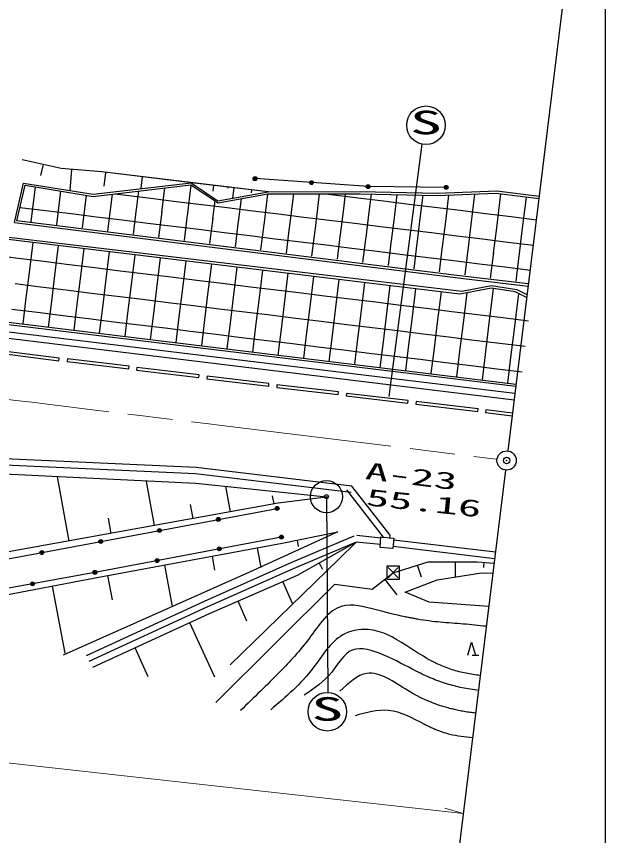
# Model space of a CAD drawing. Units: millimetres, scale not verified. Extents: x 40000 to 680000, y 20000 to 380000.
# Drawn here: x 533154 to 579000, y 254574 to 318310 of the extents above; entities that cross this region are included whole.
import ezdxf
from ezdxf.enums import TextEntityAlignment as Align

# ---------------------------------------------------------------- set-up
doc = ezdxf.new("R2010")
doc.units = ezdxf.units.MM
doc.header["$LTSCALE"] = 1000
doc.header["$PDMODE"] = 32
doc.header["$PDSIZE"] = 500
doc.linetypes.add('CHAIN', pattern=[18.5, 12, -1.5, 3.5, -1.5])
for name, color, linetype, lineweight in [('M-BGD', 7, 'Continuous', 25), ('M-BMK', 2, 'CHAIN', 13), ('M-BMK-ROW', 30, 'Continuous', 25), ('M-BMK-SRVR', 3, 'Continuous', 25), ('M-STR-HTXT', 7, 'Continuous', 13), ('M-STR-STRC', 7, 'Continuous', 25), ('M-TTL-BAND', 7, 'Continuous', 25)]:
    doc.layers.add(name, color=color, linetype=linetype, lineweight=lineweight)
doc.layers.add('M-OTRS', color=6, linetype='Continuous')
doc.styles.add('ＭＳ ゴシック', font='')
doc.styles.get('ＭＳ ゴシック').set_extended_font_data('MS Gothic')

msp = doc.modelspace()

# ---------------------------------------------------------------- linework, layer by layer
at = {"layer": 'M-BGD'}
for p, q in [((536646, 306464), (533597, 307161)), ((535063, 305922), (535259, 306781)), ((539799, 306214), (536646, 306464)), ((537349, 304764), (537479, 306398)), ((552752, 304654), (539799, 306214)), ((546798, 305371), (539799, 306214)), ((539993, 305095), (540123, 306175)), ((533008, 302264), (533710, 305330)), ((533710, 305330), (539135, 304485)), ((533710, 305330), (539135, 304485)), ((539135, 304485), (546743, 305365)), ((542862, 304916), (542972, 305832)), ((546743, 305365), (548831, 303953)), ((552752, 304654), (546798, 305371)), ((560515, 305066), (551721, 305685)), ((533194, 302417), (533836, 305172)), ((533836, 305172), (539135, 304310)), ((534315, 302338), (534647, 305040)), ((536300, 302094), (536622, 304719)), ((539135, 304310), (546729, 305208)), ((542496, 303294), (542672, 304728)), ((544481, 303050), (544716, 304970)), ((546466, 302806), (546758, 305189)), ((546729, 305208), (548843, 303802)), ((548458, 304706), (548513, 305165)), ((549625, 304947), (549635, 305029)), ((549999, 304162), (550097, 304974)), ((551437, 304585), (551464, 304809)), ((552752, 304654), (559907, 304686)), ((559907, 304686), (565913, 304568)), ((566590, 305009), (560515, 305066)), ((565913, 304568), (570525, 304740)), ((570525, 304740), (573823, 304326)), ((538285, 301851), (538598, 304398)), ((540270, 301607), (540624, 304486)), ((540811, 304508), (543610, 304165)), ((543610, 304165), (545595, 303921)), ((548831, 303953), (552752, 304654)), ((548831, 303953), (552752, 304654)), ((548843, 303802), (552729, 304498)), ((550436, 302319), (550658, 304127)), ((552421, 302075), (552719, 304498)), ((552729, 304498), (559903, 304512)), ((554406, 301832), (554734, 304502)), ((556391, 301588), (556750, 304506)), ((557236, 304507), (559735, 304200)), ((558620, 303329), (558765, 304510)), ((559735, 304200), (561720, 303956)), ((559903, 304512), (565887, 304369)), ((560605, 303085), (560778, 304491)), ((562590, 302842), (562787, 304443)), ((564575, 302598), (564796, 304395)), ((565887, 304369), (570474, 304548)), ((566560, 302354), (566812, 304405)), ((568546, 302110), (568837, 304484)), ((570474, 304548), (573800, 304140)), ((570531, 301867), (570854, 304501)), ((572516, 301623), (572839, 304258)), ((533436, 303454), (535429, 303209)), ((545595, 303921), (547580, 303677)), ((547580, 303677), (549565, 303433)), ((548451, 302563), (548621, 303950)), ((549565, 303433), (551550, 303190)), ((561720, 303956), (563705, 303712)), ((563705, 303712), (565690, 303469)), ((565690, 303469), (567675, 303225)), ((535429, 303209), (537414, 302965)), ((537414, 302965), (539399, 302721)), ((542255, 301363), (542499, 303348)), ((544240, 301119), (544484, 303105)), ((546225, 300876), (546469, 302861)), ((551550, 303190), (553536, 302946)), ((553536, 302946), (555521, 302702)), ((558376, 301344), (558620, 303329)), ((560361, 301100), (560605, 303085)), ((562347, 300857), (562590, 302842)), ((567675, 303225), (569660, 302981)), ((569660, 302981), (571645, 302737)), ((533008, 302264), (567935, 297917)), ((567428, 298152), (533194, 302417)), ((539399, 302721), (541385, 302478)), ((541385, 302478), (543370, 302234)), ((543370, 302234), (545355, 301990)), ((548210, 300632), (548454, 302617)), ((550196, 300388), (550439, 302373)), ((552181, 300145), (552424, 302130)), ((555521, 302702), (557506, 302458)), ((557506, 302458), (559491, 302215)), ((559491, 302215), (561476, 301971)), ((564332, 300613), (564575, 302598)), ((566317, 300369), (566560, 302354)), ((568302, 300125), (568546, 302110)), ((571645, 302737), (573630, 302494)), ((545355, 301990), (547340, 301746)), ((547340, 301746), (549325, 301503)), ((549325, 301503), (551310, 301259)), ((554166, 299901), (554410, 301886)), ((556151, 299657), (556395, 301642)), ((561476, 301971), (563461, 301727)), ((563461, 301727), (565446, 301484)), ((565446, 301484), (567431, 301240)), ((570287, 299882), (570531, 301867)), ((572272, 299638), (572516, 301623)), ((567659, 296709), (532518, 300954)), ((532555, 301121), (567817, 296924)), ((551310, 301259), (553295, 301015)), ((553295, 301015), (555280, 300771)), ((558136, 299413), (558380, 301398)), ((560121, 299170), (560365, 301155)), ((562106, 298926), (562350, 300911)), ((567431, 301240), (569416, 300996)), ((569416, 300996), (571401, 300752)), ((534165, 298388), (534451, 300720)), ((536150, 298144), (536437, 300480)), ((538135, 297900), (538423, 300241)), ((555280, 300771), (557265, 300528)), ((557265, 300528), (559250, 300284)), ((559250, 300284), (561235, 300040)), ((564091, 298682), (564335, 300667)), ((566076, 298438), (566320, 300423)), ((571401, 300752), (573386, 300509)), ((530317, 299868), (533294, 299502)), ((540120, 297656), (540408, 300001)), ((542105, 297413), (542394, 299761)), ((561235, 300040), (563221, 299796)), ((563221, 299796), (565206, 299553)), ((568061, 298195), (568305, 300180)), ((570047, 297951), (570290, 299936)), ((572032, 297707), (572275, 299692)), ((533294, 299502), (535279, 299258)), ((535279, 299258), (537265, 299015)), ((537265, 299015), (539250, 298771)), ((544091, 297169), (544379, 299521)), ((546076, 296925), (546365, 299281)), ((548061, 296682), (548350, 299041)), ((565206, 299553), (567191, 299309)), ((567191, 299309), (569176, 299065)), ((569176, 299065), (571161, 298822)), ((533921, 296403), (534165, 298388)), ((539250, 298771), (541235, 298527)), ((541235, 298527), (543220, 298283)), ((543220, 298283), (545205, 298040)), ((550046, 296438), (550336, 298802)), ((552031, 296194), (552322, 298562)), ((554016, 295950), (554307, 298322)), ((571161, 298822), (573146, 298578)), ((535906, 296159), (536150, 298144)), ((537891, 295915), (538135, 297900)), ((539877, 295671), (540120, 297656)), ((545205, 298040), (547190, 297796)), ((547190, 297796), (549175, 297552)), ((556001, 295707), (556293, 298082)), ((557986, 295463), (558278, 297842)), ((572985, 297503), (567428, 298152)), ((567935, 297917), (572964, 297334)), ((533051, 297517), (535036, 297273)), ((535036, 297273), (537021, 297030)), ((537021, 297030), (539006, 296786)), ((541862, 295428), (542105, 297413)), ((543847, 295184), (544091, 297169)), ((549175, 297552), (551160, 297308)), ((551160, 297308), (553145, 297065)), ((553145, 297065), (555130, 296821)), ((559971, 295219), (560264, 297602)), ((561956, 294975), (562249, 297362)), ((563941, 294732), (564235, 297123)), ((570127, 297166), (567659, 296709)), ((567817, 296924), (570129, 297372)), ((569897, 294000), (570283, 297143)), ((571955, 296892), (570127, 297166)), ((570129, 297372), (572090, 297066)), ((572090, 297066), (572883, 296673)), ((533673, 294382), (533921, 296403)), ((539006, 296786), (540991, 296542)), ((540991, 296542), (542976, 296298)), ((545832, 294940), (546076, 296925)), ((547817, 294696), (548061, 296682)), ((549802, 294453), (550046, 296438)), ((555130, 296821), (557115, 296577)), ((557115, 296577), (559101, 296333)), ((565927, 294488), (566221, 296883)), ((567912, 294244), (568227, 296814)), ((571882, 293757), (572249, 296745)), ((572855, 296442), (571955, 296892)), ((535658, 294140), (535906, 296159)), ((537644, 293897), (537891, 295915)), ((542976, 296298), (544961, 296055)), ((544961, 296055), (546946, 295811)), ((546946, 295811), (548931, 295567)), ((551787, 294209), (552031, 296194)), ((553772, 293965), (554016, 295950)), ((559101, 296333), (561086, 296090)), ((561086, 296090), (563071, 295846)), ((563071, 295846), (565056, 295602)), ((532807, 295532), (534792, 295288)), ((534792, 295288), (536777, 295044)), ((539629, 293654), (539877, 295671)), ((541618, 293443), (541862, 295428)), ((543599, 293168), (543847, 295184)), ((548931, 295567), (550916, 295323)), ((550916, 295323), (552902, 295080)), ((555757, 293721), (556001, 295707)), ((557742, 293478), (557986, 295463)), ((559728, 293234), (559971, 295219)), ((565056, 295602), (567041, 295359)), ((567041, 295359), (569026, 295115)), ((569026, 295115), (571011, 294871)), ((572005, 289515), (530047, 294605)), ((530094, 294820), (572027, 289692)), ((536777, 295044), (538762, 294801)), ((538762, 294801), (540747, 294557)), ((540747, 294557), (542732, 294313)), ((545585, 292926), (545832, 294940)), ((547573, 292711), (547817, 294696)), ((552902, 295080), (554887, 294836)), ((554887, 294836), (556872, 294592)), ((556872, 294592), (558857, 294348)), ((561713, 292990), (561956, 294975)), ((563698, 292747), (563941, 294732)), ((565683, 292503), (565927, 294488)), ((571011, 294871), (572996, 294627)), ((529872, 294099), (571940, 288986)), ((542732, 294313), (544717, 294069)), ((544717, 294069), (546703, 293826)), ((546703, 293826), (548688, 293582)), ((549558, 292468), (549802, 294453)), ((551540, 292197), (551787, 294209)), ((553525, 291955), (553772, 293965)), ((558857, 294348), (560842, 294105)), ((560842, 294105), (562827, 293861)), ((562827, 293861), (564812, 293617)), ((567668, 292259), (567912, 294244)), ((569653, 292015), (569897, 294000)), ((529812, 293602), (571879, 288490)), ((548688, 293582), (550673, 293338)), ((550673, 293338), (552658, 293095)), ((555511, 291712), (555757, 293721)), ((557496, 291469), (557742, 293478)), ((559484, 291249), (559728, 293234)), ((564812, 293617), (566797, 293373)), ((566797, 293373), (568782, 293130)), ((571638, 291772), (571882, 293757)), ((552658, 293095), (554643, 292851)), ((554643, 292851), (556628, 292607)), ((556628, 292607), (558613, 292363)), ((561469, 291005), (561713, 292990)), ((563454, 290761), (563698, 292747)), ((568782, 293130), (570767, 292886)), ((570767, 292886), (572752, 292642)), ((531663, 292127), (536448, 291517)), ((536473, 291716), (531688, 292325)), ((558613, 292363), (560598, 292120)), ((560598, 292120), (562583, 291876)), ((565439, 290518), (565683, 292503)), ((567424, 290274), (567668, 292259)), ((569409, 290030), (569653, 292015)), ((536448, 291517), (536473, 291716)), ((537130, 291665), (537106, 291466)), ((537106, 291466), (541903, 290888)), ((541927, 291087), (537130, 291665)), ((562583, 291876), (564568, 291632)), ((564568, 291632), (566553, 291388)), ((566553, 291388), (568539, 291145)), ((571394, 289786), (571638, 291772)), ((541903, 290888), (541927, 291087)), ((542521, 290994), (542497, 290796)), ((542497, 290796), (547344, 290220)), ((547368, 290418), (542521, 290994)), ((568539, 291145), (570524, 290901)), ((570524, 290901), (572509, 290657)), ((547344, 290220), (547368, 290418)), ((547991, 290312), (547967, 290113)), ((547967, 290113), (552784, 289542)), ((552808, 289740), (547991, 290312)), ((552784, 289542), (552808, 289740)), ((553430, 289642), (553407, 289443)), ((553407, 289443), (558197, 288900)), ((558219, 289098), (553430, 289642)), ((558197, 288900), (558219, 289098)), ((558841, 288981), (558818, 288782)), ((558818, 288782), (563615, 288215)), ((563638, 288414), (558841, 288981)), ((563615, 288215), (563638, 288414)), ((564260, 288351), (564236, 288152)), ((564236, 288152), (569056, 287581)), ((569079, 287779), (564260, 288351)), ((569056, 287581), (569079, 287779)), ((569682, 287701), (569657, 287502)), ((569657, 287502), (571726, 287244)), ((571750, 287443), (569682, 287701)), ((547136, 283207), (531119, 283949)), ((547095, 282709), (531086, 283450)), ((559253, 281773), (547136, 283207)), ((530847, 282774), (547121, 282007)), ((536325, 282487), (537229, 277492)), ((559194, 281277), (547095, 282709)), ((543242, 282123), (543863, 278693)), ((547121, 282007), (557278, 280944)), ((549433, 281752), (549792, 279766)), ((562238, 277939), (559253, 281773)), ((561721, 277789), (558858, 281466)), ((553533, 280444), (528511, 275914)), ((553060, 281021), (553176, 280379)), ((557476, 280923), (553533, 280444)), ((521408, 274019), (553443, 280031)), ((546684, 280328), (546881, 279239)), ((540287, 279283), (540504, 278085)), ((558156, 278204), (551290, 275078)), ((553838, 277319), (558156, 278204)), ((561523, 277721), (559651, 277913)), ((562214, 277696), (562238, 277939)), ((553777, 277800), (539268, 275057)), ((539280, 274621), (553838, 277319)), ((559405, 277876), (554501, 275792)), ((559600, 277415), (554700, 275333)), ((559600, 277415), (554989, 274820)), ((555114, 277074), (555014, 277560)), ((559600, 277415), (558275, 276106)), ((561472, 277224), (559600, 277415)), ((561446, 277000), (561516, 277811)), ((561516, 277811), (562517, 277725)), ((561717, 277744), (561721, 277789)), ((562517, 277725), (562448, 276914)), ((570422, 276617), (562528, 277573)), ((552200, 275437), (551917, 276963)), ((562448, 276914), (561446, 277000)), ((570361, 276120), (562468, 277076)), ((548607, 275237), (548408, 276313)), ((558275, 276106), (549793, 267856)), ((545294, 272403), (544697, 275625)), ((554501, 275792), (547765, 272797)), ((556990, 275277), (556704, 275786)), ((562468, 275028), (565188, 275886)), ((564663, 274677), (564363, 275626)), ((565188, 275886), (569011, 275887)), ((567323, 274708), (567323, 275886)), ((569011, 275887), (570319, 275781)), ((569519, 275435), (569552, 275843)), ((539268, 275057), (524698, 272374)), ((551290, 275078), (536801, 268606)), ((540624, 272922), (540275, 274806)), ((554700, 275333), (547971, 272342)), ((554989, 274820), (548161, 271825)), ((560837, 273746), (562468, 275028)), ((565900, 274482), (569343, 275010)), ((569343, 275010), (570224, 275003)), ((524664, 271827), (539280, 274621)), ((548685, 264938), (557933, 274127)), ((554635, 272643), (553891, 274339)), ((557933, 274127), (560837, 273746)), ((562791, 273300), (561828, 274525)), ((563411, 273503), (565900, 274482)), ((536952, 268771), (535954, 273986)), ((565283, 272736), (563411, 273503)), ((547765, 272797), (538581, 268570)), ((551082, 271246), (550398, 272806)), ((547971, 272342), (538790, 268116)), ((569905, 272409), (565283, 272736)), ((548161, 271825), (539077, 267660)), ((548607, 266895), (546662, 271138)), ((568274, 268616), (568574, 269616)), ((568574, 269616), (568874, 268616)), ((543418, 266935), (542389, 269179)), ((568624, 268616), (569124, 268616))]:
    msp.add_line(p, q, dxfattribs=at)
for centre, radius in [((551721, 305685), 150), ((551721, 305685), 100), ((551721, 305685), 50), ((556118, 305376), 150), ((556118, 305376), 100), ((556118, 305376), 50), ((560515, 305066), 150), ((560515, 305066), 100), ((560515, 305066), 50), ((566590, 305009), 150), ((566590, 305009), 100), ((566590, 305009), 50), ((553443, 280031), 150), ((553443, 280031), 100), ((553443, 280031), 50), ((548866, 279173), 150), ((548866, 279173), 100), ((548866, 279173), 50), ((544290, 278314), 150), ((544290, 278314), 100), ((544290, 278314), 50), ((553777, 277800), 150), ((553777, 277800), 100), ((539714, 277455), 150), ((539714, 277455), 100), ((539714, 277455), 50), ((553777, 277800), 50), ((535137, 276596), 150), ((535137, 276596), 100), ((535137, 276596), 50), ((548941, 276886), 150), ((548941, 276886), 100), ((548941, 276886), 50), ((544104, 275972), 150), ((544104, 275972), 100), ((544104, 275972), 50), ((539268, 275057), 150), ((539268, 275057), 100), ((539268, 275057), 50), ((534411, 274163), 150), ((534411, 274163), 100), ((534411, 274163), 50)]:
    msp.add_circle(centre, radius, dxfattribs=at)
for points, knots in [([(569715, 270858), (569120, 270921), (568525, 270985), (567929, 271034), (567332, 271083), (566735, 271118), (566139, 271173), (565543, 271229), (564949, 271306), (564360, 271410), (564255, 271429), (564149, 271448), (564044, 271468), (563939, 271488), (563834, 271508), (563729, 271529), (563624, 271549), (563519, 271571), (563415, 271592), (562624, 271756), (561868, 271944), (561053, 272157), (560188, 272382), (559256, 272635), (558492, 272423), (557429, 272128), (556692, 270932), (555932, 269916), (555194, 268931), (554434, 268116), (553638, 267302), (552662, 266305), (551629, 265310), (550597, 264315)], [0, 0, 0, 0, 1, 1, 1, 2, 2, 2, 3, 3, 3, 4, 4, 4, 5, 5, 5, 6, 6, 6, 7, 7, 7, 8, 8, 8, 9, 9, 9, 10, 10, 10, 11, 11, 11, 11]), ([(569245, 267029), (568875, 267079), (568505, 267129), (568139, 267201), (567773, 267272), (567410, 267365), (567055, 267480), (566700, 267595), (566352, 267731), (566014, 267889), (565931, 267928), (565849, 267968), (565767, 268007), (565685, 268047), (565603, 268086), (565522, 268128), (565441, 268169), (565361, 268213), (565282, 268257), (564657, 268605), (564067, 268994), (563453, 269383), (562544, 269958), (561583, 270531), (560519, 270610), (559844, 270660), (559126, 270510), (558545, 270183), (557557, 269626), (556963, 268554), (556252, 267623), (555292, 266366), (554118, 265367), (552944, 264369)], [0, 0, 0, 0, 1, 1, 1, 2, 2, 2, 3, 3, 3, 4, 4, 4, 5, 5, 5, 6, 6, 6, 7, 7, 7, 8, 8, 8, 9, 9, 9, 10, 10, 10, 11, 11, 11, 11]), ([(569101, 265852), (568683, 265921), (568265, 265989), (567850, 266074), (567435, 266159), (567023, 266261), (566619, 266386), (566214, 266511), (565817, 266659), (565427, 266822), (565302, 266875), (565177, 266929), (565054, 266985), (564930, 267041), (564808, 267098), (564686, 267158), (564564, 267217), (564442, 267278), (564321, 267339), (563454, 267777), (562660, 268228), (561693, 268636), (560891, 268974), (559970, 269283), (559292, 269009), (558639, 268746), (558212, 267941), (557692, 267302), (557069, 266539), (556314, 266014), (555558, 265489)], [0, 0, 0, 0, 1, 1, 1, 2, 2, 2, 3, 3, 3, 4, 4, 4, 5, 5, 5, 6, 6, 6, 7, 7, 7, 8, 8, 8, 9, 9, 9, 10, 10, 10, 10]), ([(568887, 264107), (568738, 264123), (568590, 264138), (568442, 264157), (568294, 264176), (568146, 264199), (567999, 264226), (567853, 264253), (567707, 264285), (567561, 264315), (567424, 264344), (567288, 264371), (567152, 264402), (567017, 264432), (566882, 264466), (566748, 264503), (566613, 264540), (566479, 264579), (566347, 264620), (565395, 264914), (564530, 265309), (563613, 265862), (562555, 266501), (561428, 267352), (560412, 267196), (559680, 267083), (559006, 266446), (558332, 265809)], [0, 0, 0, 0, 1, 1, 1, 2, 2, 2, 3, 3, 3, 4, 4, 4, 5, 5, 5, 6, 6, 6, 7, 7, 7, 8, 8, 8, 9, 9, 9, 9]), ([(568651, 262186), (568352, 262213), (568053, 262240), (567756, 262282), (567459, 262323), (567164, 262379), (566873, 262450), (566581, 262521), (566293, 262607), (566014, 262715), (565883, 262765), (565754, 262820), (565626, 262878), (565498, 262935), (565372, 262996), (565246, 263057), (565120, 263119), (564996, 263182), (564871, 263246), (563991, 263699), (563071, 264220), (562119, 264315), (561265, 264401), (560386, 264145), (559506, 263889)], [0, 0, 0, 0, 1, 1, 1, 2, 2, 2, 3, 3, 3, 4, 4, 4, 5, 5, 5, 6, 6, 6, 7, 7, 7, 8, 8, 8, 8])]:
    msp.add_open_spline(points, degree=3, knots=knots, dxfattribs=at)
at = {"layer": 'M-BMK'}
for p, q in [((550385, 286332), (570257, 283889)), ((570257, 283889), (570554, 283852))]:
    msp.add_line(p, q, dxfattribs=at)
msp.add_open_spline([(473134, 293558), (473750, 293541), (474366, 293524), (474981, 293506), (475597, 293488), (476213, 293469), (476829, 293449), (477444, 293429), (478060, 293408), (478676, 293385), (478884, 293377), (479092, 293369), (479300, 293360), (479508, 293352), (479716, 293344), (479924, 293335), (480132, 293327), (480339, 293318), (480547, 293309), (481951, 293248), (483355, 293179), (484758, 293104), (486784, 292996), (488811, 292876), (490835, 292739), (491557, 292690), (492278, 292639), (493000, 292587), (493721, 292535), (494442, 292482), (495163, 292427), (495884, 292373), (496605, 292316), (497326, 292259), (501813, 291901), (506296, 291490), (510773, 291027), (517404, 290340), (524023, 289539), (530641, 288735), (537223, 287936), (543804, 287134), (550385, 286332)], degree=3, knots=[0, 0, 0, 0, 1, 1, 1, 2, 2, 2, 3, 3, 3, 4, 4, 4, 5, 5, 5, 6, 6, 6, 7, 7, 7, 8, 8, 8, 9, 9, 9, 10, 10, 10, 11, 11, 11, 12, 12, 12, 13, 13, 13, 14, 14, 14, 14], dxfattribs=at)
at = {"layer": 'M-BMK-ROW'}
for p, q in [((562968, 275528), (561968, 275528)), ((561968, 275528), (561968, 274528)), ((562868, 275428), (562068, 274628)), ((562068, 275428), (562868, 274628)), ((562968, 274528), (562968, 275528)), ((561968, 274528), (562968, 274528))]:
    msp.add_line(p, q, dxfattribs=at)
at = {"layer": 'M-BMK-SRVR'}
for p, q in [((575992, 322019), (571390, 284503)), ((571207, 283014), (567502, 252841))]:
    msp.add_line(p, q, dxfattribs=at)
for centre, radius in [((571298, 283759), 750), ((557278, 280944), 1250), ((557278, 280944), 150)]:
    msp.add_circle(centre, radius, dxfattribs=at)
msp.add_point((571298, 283759), dxfattribs=at)
at = {"layer": 'M-OTRS'}
msp.add_point((571298, 283759), dxfattribs=at)
at = {"layer": 'M-STR-HTXT'}
for p, q in [((453214, 269075), (567926, 256292)), ((567926, 256292), (566487, 256715))]:
    msp.add_line(p, q, dxfattribs=at)
at = {"layer": 'M-STR-STRC'}
for p, q in [((562165, 288737), (564734, 308365)), ((557278, 280944), (557397, 265710))]:
    msp.add_line(p, q, dxfattribs=at)
for centre in [(565021, 309838), (557348, 264211)]:
    msp.add_circle(centre, 1500, dxfattribs=at)
at = {"layer": 'M-TTL-BAND'}
msp.add_line((579000, 20000), (579000, 370000), dxfattribs=at)

# ---------------------------------------------------------------- texts
at = {"layer": 'M-BMK-SRVR', "style": 'ＭＳ ゴシック', "width": 2}
for s, rotation, p in [('A-23', 352.972, (560188, 281930)), ('55.16', 353.991, (560275, 279879))]:
    msp.add_text(s, height=1320, rotation=rotation, dxfattribs=at).set_placement(p, align=Align.BOTTOM_LEFT)
at = {"layer": 'M-STR-STRC', "style": 'ＭＳ ゴシック', "width": 2}
for p in [(563771, 308588), (556098, 262961)]:
    msp.add_text('S', height=1833, dxfattribs=at).set_placement(p, align=Align.BOTTOM_LEFT)

doc.saveas('drawing.dxf')
